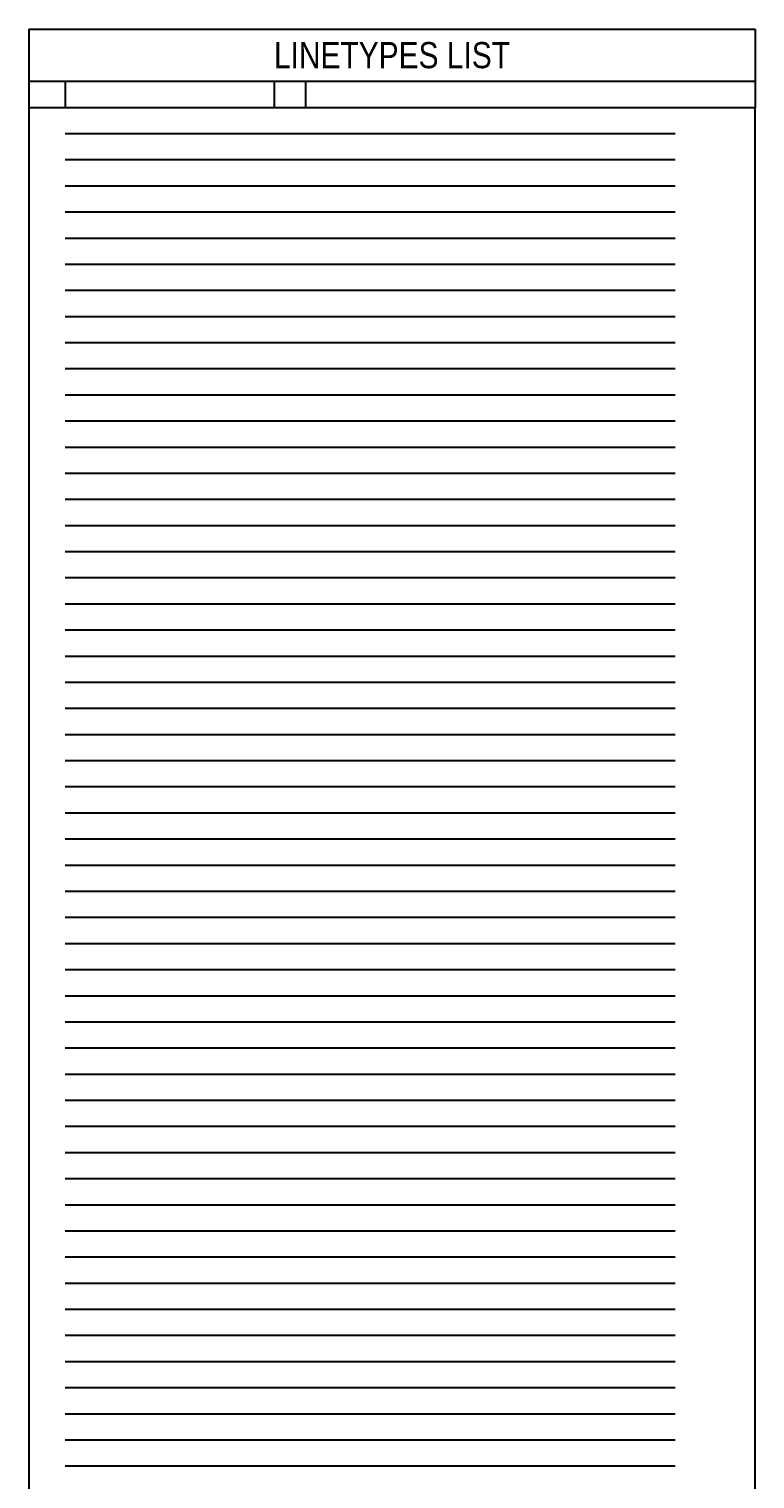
# Model space of a CAD drawing. Header units: metres. Extents: x 3 to 509016, y 4 to 6969473.
# Drawn here: x 508876.5 to 509015.5, y 6967499.2 to 6967776.7 of the extents above; entities that cross this region are included whole.
import ezdxf
from ezdxf.lldxf.tags import DXFTag

# ---------------------------------------------------------------- set-up
doc = ezdxf.new("R2010")
doc.units = ezdxf.units.M
doc.layers.add('_Design Non Plottable', color=45, linetype='Continuous', plot=False)
doc.layers.add('XREF', color=7, linetype='Continuous')
doc.styles.get("Standard").update_dxf_attribs({"font": 'ARIALN.TTF'})
tags = doc.linetypes.add('UTILITY-Design Elec', pattern='A,16.284017,-0.31862,["E",Standard,S=2,R=0,X=0,Y=-1],-1.905118', length=18.507755).pattern_tags.tags
tags[6] = DXFTag(74, 10)
tags = doc.linetypes.add('UTILITY-Design HV', pattern='A,15.451821,-0.324077,["HV",Standard,S=2,R=0,X=0,Y=-1],-3.665009', length=19.440907).pattern_tags.tags
tags[6] = DXFTag(74, 10)
tags = doc.linetypes.add('UTILITY-Design NBN', pattern='A,14.619624,-0.329534,["NBN",Standard,S=2,R=0,X=0,Y=-1],-5.143863', length=20.093021).pattern_tags.tags
tags[6] = DXFTag(74, 10)
tags = doc.linetypes.add('UTILITY-Design Optic Fibre', pattern='A,15.373715,-0.401501,["OF",Standard,S=2,R=0,X=0,Y=-1],-3.599181', length=19.374397).pattern_tags.tags
tags[6] = DXFTag(74, 10)
tags = doc.linetypes.add('UTILITY-Design Overhead Elec', pattern='A,14.164302,-0.401501,["OH/E",Standard,S=2,R=0,X=0,Y=-1],-5.99618', length=20.561983).pattern_tags.tags
tags[6] = DXFTag(74, 10)
tags = doc.linetypes.add('UTILITY-Design Telecomm', pattern='A,16.22399,-0.442767,["T",Standard,S=2,R=0,X=0,Y=-1],-1.857369', length=18.524126).pattern_tags.tags
tags[6] = DXFTag(74, 10)
tags = doc.linetypes.add('UTILITY-Design Unknown', pattern='A,16.319146,-0.410367,["?",Standard,S=2,R=0,X=0,Y=-1],-1.663985', length=18.393498).pattern_tags.tags
tags[6] = DXFTag(74, 10)
tags = doc.linetypes.add('UTILITY-Existing Elec', pattern='A,6.573523,-1.8,6.573523,-0.31862,["ExE",Standard,S=2,R=0,X=0,Y=-1],-4.579061', length=19.844727).pattern_tags.tags
tags[10] = DXFTag(74, 10)
tags = doc.linetypes.add('UTILITY-Existing HV', pattern='A,6.160153,-1.8,6.160153,-0.31862,["ExHV",Standard,S=2,R=0,X=0,Y=-1],-6.338952', length=20.777878).pattern_tags.tags
tags[10] = DXFTag(74, 10)
tags = doc.linetypes.add('UTILITY-Existing NBN', pattern='A,5.746784,-1.8,5.746784,-0.31862,["ExNBN",Standard,S=2,R=0,X=0,Y=-1],-7.817806', length=21.429994).pattern_tags.tags
tags[10] = DXFTag(74, 10)
tags = doc.linetypes.add('UTILITY-Existing Optic Fibre', pattern='A,6.151114,-1.8,6.151114,-0.336016,["ExOF",Standard,S=2,R=0,X=0,Y=-1],-6.273124', length=20.711368).pattern_tags.tags
tags[10] = DXFTag(74, 10)
doc.linetypes.add('UTILITY-Existing OVERHEAD', pattern='A,3.75,[1,NORTHROP_LTYPES,S=1,R=0,X=0,Y=0],7.5,[1,NORTHROP_LTYPES,S=1,R=180,X=0,Y=0],3.75', length=15)
tags = doc.linetypes.add('UTILITY-Existing Overhead Elec', pattern='A,5.546407,-1.8,5.546407,-0.336016,["ExOH/E",Standard,S=2,R=0,X=0,Y=-1],-8.670123', length=21.898953).pattern_tags.tags
tags[10] = DXFTag(74, 10)
tags = doc.linetypes.add('UTILITY-Existing Telecomm', pattern='A,6.605583,-1.8,6.605583,-0.31862,["ExT",Standard,S=2,R=0,X=0,Y=-1],-4.531312', length=19.861098).pattern_tags.tags
tags[10] = DXFTag(74, 10)
tags = doc.linetypes.add('UTILITY-Existing Unknown', pattern='A,6.632697,-1.8,6.632697,-0.327148,["Ex?",Standard,S=2,R=0,X=0,Y=-1],-4.337928', length=19.73047).pattern_tags.tags
tags[10] = DXFTag(74, 10)
tags = doc.linetypes.add('UTILITY-Future Elec', pattern='A,4.31561,-2.975,0.05,-2.975,4.31561,-0.315892,["FutE",Standard,S=2,R=0,X=0,Y=-1],-5.224353', length=20.171465).pattern_tags.tags
tags[14] = DXFTag(74, 10)
tags = doc.linetypes.add('UTILITY-Future HV', pattern='A,3.90224,-2.975,0.05,-2.975,3.90224,-0.315892,["FutHV",Standard,S=2,R=0,X=0,Y=-1],-6.984244', length=21.104616).pattern_tags.tags
tags[14] = DXFTag(74, 10)
tags = doc.linetypes.add('UTILITY-Future NBN', pattern='A,3.399219,-2.975,0.05,-2.975,3.399219,-0.168184,["FutNBN",Standard,S=2,R=0,X=0,Y=-1],-8.96806', length=21.934682).pattern_tags.tags
tags[14] = DXFTag(74, 10)
tags = doc.linetypes.add('UTILITY-Future Optic Fibre', pattern='A,3.897294,-2.975,0.05,-2.975,3.897294,-0.325102,["FutOF",Standard,S=2,R=0,X=0,Y=-1],-6.910232', length=21.029922).pattern_tags.tags
tags[14] = DXFTag(74, 10)
tags = doc.linetypes.add('UTILITY-Future Telecomm', pattern='A,4.34767,-2.975,0.05,-2.975,4.34767,-0.315892,["FutT",Standard,S=2,R=0,X=0,Y=-1],-5.176604', length=20.187836).pattern_tags.tags
tags[14] = DXFTag(74, 10)
tags = doc.linetypes.add('WATER-Des RecWater', pattern='A,15.134631,-0.324077,["RW",Standard,S=2,R=0,X=0,Y=-1],-4.295296', length=19.754004).pattern_tags.tags
tags[6] = DXFTag(74, 10)
tags = doc.linetypes.add('WATER-Des Water', pattern='A,15.81676,-0.468688,["W",Standard,S=2,R=0,X=0,Y=-1],-2.641817', length=18.927265).pattern_tags.tags
tags[6] = DXFTag(74, 10)
tags = doc.linetypes.add('WATER-Design DN025', pattern='A,19.15066,-0.479262,["W-25",Standard,S=2,R=0,X=0,Y=-1],-5.888405', length=25.518327).pattern_tags.tags
tags[6] = DXFTag(74, 10)
tags = doc.linetypes.add('WATER-Design DN032', pattern='A,19.15066,-0.479262,["W-32",Standard,S=2,R=0,X=0,Y=-1],-5.862484', length=25.492406).pattern_tags.tags
tags[6] = DXFTag(74, 10)
tags = doc.linetypes.add('WATER-Design DN040', pattern='A,19.15066,-0.479262,["W-40",Standard,S=2,R=0,X=0,Y=-1],-5.870669', length=25.500591).pattern_tags.tags
tags[6] = DXFTag(74, 10)
tags = doc.linetypes.add('WATER-Design DN050', pattern='A,19.15066,-0.479262,["W-50",Standard,S=2,R=0,X=0,Y=-1],-5.870669', length=25.500591).pattern_tags.tags
tags[6] = DXFTag(74, 10)
tags = doc.linetypes.add('WATER-Design DN063', pattern='A,19.15066,-0.479262,["W-63",Standard,S=2,R=0,X=0,Y=-1],-5.874762', length=25.504684).pattern_tags.tags
tags[6] = DXFTag(74, 10)
tags = doc.linetypes.add('WATER-Design DN090', pattern='A,19.15066,-0.479262,["W-90",Standard,S=2,R=0,X=0,Y=-1],-5.870669', length=25.500591).pattern_tags.tags
tags[6] = DXFTag(74, 10)
tags = doc.linetypes.add('WATER-Design DN100', pattern='A,18.513552,-0.479262,["W-100",Standard,S=2,R=0,X=0,Y=-1],-7.144885', length=26.137699).pattern_tags.tags
tags[6] = DXFTag(74, 10)
tags = doc.linetypes.add('WATER-Design DN125', pattern='A,18.513552,-0.479262,["W-125",Standard,S=2,R=0,X=0,Y=-1],-7.16262', length=26.155434).pattern_tags.tags
tags[6] = DXFTag(74, 10)
tags = doc.linetypes.add('WATER-Design DN150', pattern='A,18.513552,-0.479262,["W-150",Standard,S=2,R=0,X=0,Y=-1],-7.144885', length=26.137699).pattern_tags.tags
tags[6] = DXFTag(74, 10)
tags = doc.linetypes.add('WATER-Design DN180', pattern='A,18.513552,-0.479262,["W-180",Standard,S=2,R=0,X=0,Y=-1],-7.144885', length=26.137699).pattern_tags.tags
tags[6] = DXFTag(74, 10)
tags = doc.linetypes.add('WATER-Design DN200', pattern='A,18.513552,-0.479262,["W-200",Standard,S=2,R=0,X=0,Y=-1],-7.144885', length=26.137699).pattern_tags.tags
tags[6] = DXFTag(74, 10)
tags = doc.linetypes.add('WATER-Design DN225', pattern='A,18.513552,-0.479262,["W-225",Standard,S=2,R=0,X=0,Y=-1],-7.16262', length=26.155434).pattern_tags.tags
tags[6] = DXFTag(74, 10)
tags = doc.linetypes.add('WATER-Design DN250', pattern='A,18.513552,-0.479262,["W-250",Standard,S=2,R=0,X=0,Y=-1],-7.144885', length=26.137699).pattern_tags.tags
tags[6] = DXFTag(74, 10)
tags = doc.linetypes.add('WATER-Design DN280', pattern='A,18.513552,-0.479262,["W-280",Standard,S=2,R=0,X=0,Y=-1],-7.144885', length=26.137699).pattern_tags.tags
tags[6] = DXFTag(74, 10)
tags = doc.linetypes.add('WATER-Design DN300', pattern='A,18.513552,-0.479262,["W-300",Standard,S=2,R=0,X=0,Y=-1],-7.144885', length=26.137699).pattern_tags.tags
tags[6] = DXFTag(74, 10)
tags = doc.linetypes.add('WATER-Design DN315', pattern='A,18.513552,-0.479262,["W-315",Standard,S=2,R=0,X=0,Y=-1],-7.16262', length=26.155434).pattern_tags.tags
tags[6] = DXFTag(74, 10)
tags = doc.linetypes.add('WATER-Design DN355', pattern='A,18.513552,-0.479262,["W-355",Standard,S=2,R=0,X=0,Y=-1],-7.16262', length=26.155434).pattern_tags.tags
tags[6] = DXFTag(74, 10)
tags = doc.linetypes.add('WATER-Design DN375', pattern='A,18.513552,-0.479262,["W-375",Standard,S=2,R=0,X=0,Y=-1],-7.16262', length=26.155434).pattern_tags.tags
tags[6] = DXFTag(74, 10)
tags = doc.linetypes.add('WATER-Design DN400', pattern='A,18.513552,-0.479262,["W-400",Standard,S=2,R=0,X=0,Y=-1],-7.144885', length=26.137699).pattern_tags.tags
tags[6] = DXFTag(74, 10)
tags = doc.linetypes.add('WATER-Design DN500', pattern='A,18.513552,-0.479262,["W-500",Standard,S=2,R=0,X=0,Y=-1],-7.144885', length=26.137699).pattern_tags.tags
tags[6] = DXFTag(74, 10)
tags = doc.linetypes.add('WATER-Design DN560', pattern='A,18.513552,-0.479262,["W-560",Standard,S=2,R=0,X=0,Y=-1],-7.144885', length=26.137699).pattern_tags.tags
tags[6] = DXFTag(74, 10)
tags = doc.linetypes.add('WATER-Design DN630', pattern='A,18.513552,-0.479262,["W-630",Standard,S=2,R=0,X=0,Y=-1],-7.144885', length=26.137699).pattern_tags.tags
tags[6] = DXFTag(74, 10)
tags = doc.linetypes.add('WATER-Design DN710', pattern='A,18.513552,-0.479262,["W-710",Standard,S=2,R=0,X=0,Y=-1],-7.144885', length=26.137699).pattern_tags.tags
tags[6] = DXFTag(74, 10)
tags = doc.linetypes.add('WATER-Design DN750', pattern='A,18.513552,-0.479262,["W-750",Standard,S=2,R=0,X=0,Y=-1],-7.144885', length=26.137699).pattern_tags.tags
tags[6] = DXFTag(74, 10)
tags = doc.linetypes.add('WATER-Ex RecWater', pattern='A,6.001558,-1.8,6.001558,-0.31862,["ExRW",Standard,S=2,R=0,X=0,Y=-1],-6.969238', length=21.090974).pattern_tags.tags
tags[10] = DXFTag(74, 10)
tags = doc.linetypes.add('WATER-Ex Water', pattern='A,6.414928,-1.8,6.414928,-0.31862,["ExW",Standard,S=2,R=0,X=0,Y=-1],-5.315759', length=20.264235).pattern_tags.tags
tags[10] = DXFTag(74, 10)
tags = doc.linetypes.add('WATER-Existing DN025', pattern='A,8.081878,-1.8,8.081878,-0.329194,["ExW-25",Standard,S=2,R=0,X=0,Y=-1],-8.562347', length=26.855297).pattern_tags.tags
tags[10] = DXFTag(74, 10)
tags = doc.linetypes.add('WATER-Existing DN032', pattern='A,8.081878,-1.8,8.081878,-0.329194,["ExW-32",Standard,S=2,R=0,X=0,Y=-1],-8.536427', length=26.829377).pattern_tags.tags
tags[10] = DXFTag(74, 10)
tags = doc.linetypes.add('WATER-Existing DN040', pattern='A,8.081878,-1.8,8.081878,-0.329194,["ExW-40",Standard,S=2,R=0,X=0,Y=-1],-8.544612', length=26.837562).pattern_tags.tags
tags[10] = DXFTag(74, 10)
tags = doc.linetypes.add('WATER-Existing DN050', pattern='A,8.081878,-1.8,8.081878,-0.329194,["ExW-50",Standard,S=2,R=0,X=0,Y=-1],-8.544612', length=26.837562).pattern_tags.tags
tags[10] = DXFTag(74, 10)

# ---------------------------------------------------------------- blocks, each defined once
blk = doc.blocks.new('XD_DESIGN_1')
at = {"linetype": 'UTILITY-Design Elec'}
blk.add_lwpolyline([(508883.439, 6967756.749), (509000.227, 6967756.749)], dxfattribs=at)
at = {"linetype": 'UTILITY-Design HV'}
blk.add_lwpolyline([(508883.439, 6967751.749), (509000.227, 6967751.749)], dxfattribs=at)
at = {"linetype": 'UTILITY-Design NBN'}
blk.add_lwpolyline([(508883.439, 6967746.749), (509000.227, 6967746.749)], dxfattribs=at)
at = {"linetype": 'UTILITY-Design Optic Fibre'}
blk.add_lwpolyline([(508883.439, 6967741.749), (509000.227, 6967741.749)], dxfattribs=at)
at = {"linetype": 'UTILITY-Design Overhead Elec'}
blk.add_lwpolyline([(508883.439, 6967736.749), (509000.227, 6967736.749)], dxfattribs=at)
at = {"linetype": 'UTILITY-Design Telecomm'}
blk.add_lwpolyline([(508883.439, 6967731.749), (509000.227, 6967731.749)], dxfattribs=at)
at = {"linetype": 'UTILITY-Design Unknown'}
blk.add_lwpolyline([(508883.439, 6967726.749), (509000.227, 6967726.749)], dxfattribs=at)
at = {"color": 252, "linetype": 'UTILITY-Existing Elec'}
blk.add_lwpolyline([(508883.439, 6967721.749), (509000.227, 6967721.749)], dxfattribs=at)
at = {"color": 252, "linetype": 'UTILITY-Existing HV'}
blk.add_lwpolyline([(508883.439, 6967716.749), (509000.227, 6967716.749)], dxfattribs=at)
at = {"color": 252, "linetype": 'UTILITY-Existing NBN'}
blk.add_lwpolyline([(508883.439, 6967711.749), (509000.227, 6967711.749)], dxfattribs=at)
at = {"color": 252, "linetype": 'UTILITY-Existing OVERHEAD'}
blk.add_lwpolyline([(508883.439, 6967706.749), (509000.227, 6967706.749)], dxfattribs=at)
at = {"color": 252, "linetype": 'UTILITY-Existing Optic Fibre'}
blk.add_lwpolyline([(508883.439, 6967701.749), (509000.227, 6967701.749)], dxfattribs=at)
at = {"color": 252, "linetype": 'UTILITY-Existing Overhead Elec'}
blk.add_lwpolyline([(508883.439, 6967696.749), (509000.227, 6967696.749)], dxfattribs=at)
at = {"color": 252, "linetype": 'UTILITY-Existing Telecomm'}
blk.add_lwpolyline([(508883.439, 6967691.749), (509000.227, 6967691.749)], dxfattribs=at)
at = {"color": 252, "linetype": 'UTILITY-Existing Unknown'}
blk.add_lwpolyline([(508883.439, 6967686.749), (509000.227, 6967686.749)], dxfattribs=at)
at = {"color": 253, "linetype": 'UTILITY-Future Elec'}
blk.add_lwpolyline([(508883.439, 6967681.749), (509000.227, 6967681.749)], dxfattribs=at)
at = {"color": 253, "linetype": 'UTILITY-Future HV'}
blk.add_lwpolyline([(508883.439, 6967676.749), (509000.227, 6967676.749)], dxfattribs=at)
at = {"color": 253, "linetype": 'UTILITY-Future NBN'}
blk.add_lwpolyline([(508883.439, 6967671.749), (509000.227, 6967671.749)], dxfattribs=at)
at = {"color": 253, "linetype": 'UTILITY-Future Optic Fibre'}
blk.add_lwpolyline([(508883.439, 6967666.749), (509000.227, 6967666.749)], dxfattribs=at)
at = {"color": 253, "linetype": 'UTILITY-Future Telecomm'}
blk.add_lwpolyline([(508883.439, 6967661.749), (509000.227, 6967661.749)], dxfattribs=at)
at = {"linetype": 'WATER-Des RecWater'}
blk.add_lwpolyline([(508883.439, 6967656.749), (509000.227, 6967656.749)], dxfattribs=at)
at = {"linetype": 'WATER-Des Water'}
blk.add_lwpolyline([(508883.439, 6967651.749), (509000.227, 6967651.749)], dxfattribs=at)
at = {"linetype": 'WATER-Design DN025'}
blk.add_lwpolyline([(508883.439, 6967646.749), (509000.227, 6967646.749)], dxfattribs=at)
at = {"linetype": 'WATER-Design DN032'}
blk.add_lwpolyline([(508883.439, 6967641.749), (509000.227, 6967641.749)], dxfattribs=at)
at = {"linetype": 'WATER-Design DN040'}
blk.add_lwpolyline([(508883.439, 6967636.749), (509000.227, 6967636.749)], dxfattribs=at)
at = {"linetype": 'WATER-Design DN050'}
blk.add_lwpolyline([(508883.439, 6967631.749), (509000.227, 6967631.749)], dxfattribs=at)
at = {"linetype": 'WATER-Design DN063'}
blk.add_lwpolyline([(508883.439, 6967626.749), (509000.227, 6967626.749)], dxfattribs=at)
at = {"linetype": 'WATER-Design DN090'}
blk.add_lwpolyline([(508883.439, 6967621.749), (509000.227, 6967621.749)], dxfattribs=at)
at = {"linetype": 'WATER-Design DN100'}
blk.add_lwpolyline([(508883.439, 6967616.749), (509000.227, 6967616.749)], dxfattribs=at)
at = {"linetype": 'WATER-Design DN125'}
blk.add_lwpolyline([(508883.439, 6967611.749), (509000.227, 6967611.749)], dxfattribs=at)
at = {"linetype": 'WATER-Design DN150'}
blk.add_lwpolyline([(508883.439, 6967606.749), (509000.227, 6967606.749)], dxfattribs=at)
at = {"linetype": 'WATER-Design DN180'}
blk.add_lwpolyline([(508883.439, 6967601.749), (509000.227, 6967601.749)], dxfattribs=at)
at = {"linetype": 'WATER-Design DN200'}
blk.add_lwpolyline([(508883.439, 6967596.749), (509000.227, 6967596.749)], dxfattribs=at)
at = {"linetype": 'WATER-Design DN225'}
blk.add_lwpolyline([(508883.439, 6967591.749), (509000.227, 6967591.749)], dxfattribs=at)
at = {"linetype": 'WATER-Design DN250'}
blk.add_lwpolyline([(508883.439, 6967586.749), (509000.227, 6967586.749)], dxfattribs=at)
at = {"linetype": 'WATER-Design DN280'}
blk.add_lwpolyline([(508883.439, 6967581.749), (509000.227, 6967581.749)], dxfattribs=at)
at = {"linetype": 'WATER-Design DN300'}
blk.add_lwpolyline([(508883.439, 6967576.749), (509000.227, 6967576.749)], dxfattribs=at)
at = {"linetype": 'WATER-Design DN315'}
blk.add_lwpolyline([(508883.439, 6967571.749), (509000.227, 6967571.749)], dxfattribs=at)
at = {"linetype": 'WATER-Design DN355'}
blk.add_lwpolyline([(508883.439, 6967566.749), (509000.227, 6967566.749)], dxfattribs=at)
at = {"linetype": 'WATER-Design DN375'}
blk.add_lwpolyline([(508883.439, 6967561.749), (509000.227, 6967561.749)], dxfattribs=at)
at = {"linetype": 'WATER-Design DN400'}
blk.add_lwpolyline([(508883.439, 6967556.749), (509000.227, 6967556.749)], dxfattribs=at)
at = {"linetype": 'WATER-Design DN500'}
blk.add_lwpolyline([(508883.439, 6967551.749), (509000.227, 6967551.749)], dxfattribs=at)
at = {"linetype": 'WATER-Design DN560'}
blk.add_lwpolyline([(508883.439, 6967546.749), (509000.227, 6967546.749)], dxfattribs=at)
at = {"linetype": 'WATER-Design DN630'}
blk.add_lwpolyline([(508883.439, 6967541.749), (509000.227, 6967541.749)], dxfattribs=at)
at = {"linetype": 'WATER-Design DN710'}
blk.add_lwpolyline([(508883.439, 6967536.749), (509000.227, 6967536.749)], dxfattribs=at)
at = {"linetype": 'WATER-Design DN750'}
blk.add_lwpolyline([(508883.439, 6967531.749), (509000.227, 6967531.749)], dxfattribs=at)
at = {"linetype": 'WATER-Ex RecWater'}
blk.add_lwpolyline([(508883.439, 6967526.749), (509000.227, 6967526.749)], dxfattribs=at)
at = {"linetype": 'WATER-Ex Water'}
blk.add_lwpolyline([(508883.439, 6967521.749), (509000.227, 6967521.749)], dxfattribs=at)
at = {"linetype": 'WATER-Existing DN025'}
blk.add_lwpolyline([(508883.439, 6967516.749), (509000.227, 6967516.749)], dxfattribs=at)
at = {"linetype": 'WATER-Existing DN032'}
blk.add_lwpolyline([(508883.439, 6967511.749), (509000.227, 6967511.749)], dxfattribs=at)
at = {"linetype": 'WATER-Existing DN040'}
blk.add_lwpolyline([(508883.439, 6967506.749), (509000.227, 6967506.749)], dxfattribs=at)
at = {"linetype": 'WATER-Existing DN050'}
blk.add_lwpolyline([(508883.439, 6967501.749), (509000.227, 6967501.749)], dxfattribs=at)
at = {"layer": '_Design Non Plottable', "linetype": 'Continuous'}
for p, q in [((508876.513, 6967776.749), (508876.513, 6967766.749)), ((508876.513, 6967776.749), (509015.513, 6967776.749)), ((509015.513, 6967776.749), (509015.513, 6967766.749)), ((508876.513, 6967766.749), (509015.513, 6967766.749))]:
    blk.add_line(p, q, dxfattribs=at)
at = {"layer": '_Design Non Plottable'}
for p, q in [((508876.513, 6967766.749), (508876.513, 6967761.749)), ((508883.513, 6967761.749), (508883.513, 6967766.749)), ((508923.513, 6967761.749), (508923.513, 6967766.749)), ((508929.513, 6967761.749), (508929.513, 6967766.749)), ((509015.513, 6967766.749), (509015.513, 6967761.749)), ((508876.513, 6967761.749), (509015.513, 6967761.749))]:
    blk.add_line(p, q, dxfattribs=at)
blk.add_lwpolyline([(508876.513, 6967761.749), (508876.513, 6967258.674), (509015.513, 6967258.674), (509015.513, 6967761.749)], dxfattribs=at)
at = {"layer": '_Design Non Plottable', "color": 4, "linetype": 'Continuous', "insert": (508946.013, 6967774.249), "char_height": 5, "attachment_point": 2}
blk.add_mtext('LINETYPES LIST', dxfattribs=at)
blk = doc.blocks.new('XD_DESIGN_2')
at = {"linetype": 'UTILITY-Design Elec'}
blk.add_lwpolyline([(508883.439, 6967756.749), (509000.227, 6967756.749)], dxfattribs=at)
at = {"linetype": 'UTILITY-Design HV'}
blk.add_lwpolyline([(508883.439, 6967751.749), (509000.227, 6967751.749)], dxfattribs=at)
at = {"linetype": 'UTILITY-Design NBN'}
blk.add_lwpolyline([(508883.439, 6967746.749), (509000.227, 6967746.749)], dxfattribs=at)
at = {"linetype": 'UTILITY-Design Optic Fibre'}
blk.add_lwpolyline([(508883.439, 6967741.749), (509000.227, 6967741.749)], dxfattribs=at)
at = {"linetype": 'UTILITY-Design Overhead Elec'}
blk.add_lwpolyline([(508883.439, 6967736.749), (509000.227, 6967736.749)], dxfattribs=at)
at = {"linetype": 'UTILITY-Design Telecomm'}
blk.add_lwpolyline([(508883.439, 6967731.749), (509000.227, 6967731.749)], dxfattribs=at)
at = {"linetype": 'UTILITY-Design Unknown'}
blk.add_lwpolyline([(508883.439, 6967726.749), (509000.227, 6967726.749)], dxfattribs=at)
at = {"color": 252, "linetype": 'UTILITY-Existing Elec'}
blk.add_lwpolyline([(508883.439, 6967721.749), (509000.227, 6967721.749)], dxfattribs=at)
at = {"color": 252, "linetype": 'UTILITY-Existing HV'}
blk.add_lwpolyline([(508883.439, 6967716.749), (509000.227, 6967716.749)], dxfattribs=at)
at = {"color": 252, "linetype": 'UTILITY-Existing NBN'}
blk.add_lwpolyline([(508883.439, 6967711.749), (509000.227, 6967711.749)], dxfattribs=at)
at = {"color": 252, "linetype": 'UTILITY-Existing OVERHEAD'}
blk.add_lwpolyline([(508883.439, 6967706.749), (509000.227, 6967706.749)], dxfattribs=at)
at = {"color": 252, "linetype": 'UTILITY-Existing Optic Fibre'}
blk.add_lwpolyline([(508883.439, 6967701.749), (509000.227, 6967701.749)], dxfattribs=at)
at = {"color": 252, "linetype": 'UTILITY-Existing Overhead Elec'}
blk.add_lwpolyline([(508883.439, 6967696.749), (509000.227, 6967696.749)], dxfattribs=at)
at = {"color": 252, "linetype": 'UTILITY-Existing Telecomm'}
blk.add_lwpolyline([(508883.439, 6967691.749), (509000.227, 6967691.749)], dxfattribs=at)
at = {"color": 252, "linetype": 'UTILITY-Existing Unknown'}
blk.add_lwpolyline([(508883.439, 6967686.749), (509000.227, 6967686.749)], dxfattribs=at)
at = {"color": 253, "linetype": 'UTILITY-Future Elec'}
blk.add_lwpolyline([(508883.439, 6967681.749), (509000.227, 6967681.749)], dxfattribs=at)
at = {"color": 253, "linetype": 'UTILITY-Future HV'}
blk.add_lwpolyline([(508883.439, 6967676.749), (509000.227, 6967676.749)], dxfattribs=at)
at = {"color": 253, "linetype": 'UTILITY-Future NBN'}
blk.add_lwpolyline([(508883.439, 6967671.749), (509000.227, 6967671.749)], dxfattribs=at)
at = {"color": 253, "linetype": 'UTILITY-Future Optic Fibre'}
blk.add_lwpolyline([(508883.439, 6967666.749), (509000.227, 6967666.749)], dxfattribs=at)
at = {"color": 253, "linetype": 'UTILITY-Future Telecomm'}
blk.add_lwpolyline([(508883.439, 6967661.749), (509000.227, 6967661.749)], dxfattribs=at)
at = {"linetype": 'WATER-Des RecWater'}
blk.add_lwpolyline([(508883.439, 6967656.749), (509000.227, 6967656.749)], dxfattribs=at)
at = {"linetype": 'WATER-Des Water'}
blk.add_lwpolyline([(508883.439, 6967651.749), (509000.227, 6967651.749)], dxfattribs=at)
at = {"linetype": 'WATER-Design DN025'}
blk.add_lwpolyline([(508883.439, 6967646.749), (509000.227, 6967646.749)], dxfattribs=at)
at = {"linetype": 'WATER-Design DN032'}
blk.add_lwpolyline([(508883.439, 6967641.749), (509000.227, 6967641.749)], dxfattribs=at)
at = {"linetype": 'WATER-Design DN040'}
blk.add_lwpolyline([(508883.439, 6967636.749), (509000.227, 6967636.749)], dxfattribs=at)
at = {"linetype": 'WATER-Design DN050'}
blk.add_lwpolyline([(508883.439, 6967631.749), (509000.227, 6967631.749)], dxfattribs=at)
at = {"linetype": 'WATER-Design DN063'}
blk.add_lwpolyline([(508883.439, 6967626.749), (509000.227, 6967626.749)], dxfattribs=at)
at = {"linetype": 'WATER-Design DN090'}
blk.add_lwpolyline([(508883.439, 6967621.749), (509000.227, 6967621.749)], dxfattribs=at)
at = {"linetype": 'WATER-Design DN100'}
blk.add_lwpolyline([(508883.439, 6967616.749), (509000.227, 6967616.749)], dxfattribs=at)
at = {"linetype": 'WATER-Design DN125'}
blk.add_lwpolyline([(508883.439, 6967611.749), (509000.227, 6967611.749)], dxfattribs=at)
at = {"linetype": 'WATER-Design DN150'}
blk.add_lwpolyline([(508883.439, 6967606.749), (509000.227, 6967606.749)], dxfattribs=at)
at = {"linetype": 'WATER-Design DN180'}
blk.add_lwpolyline([(508883.439, 6967601.749), (509000.227, 6967601.749)], dxfattribs=at)
at = {"linetype": 'WATER-Design DN200'}
blk.add_lwpolyline([(508883.439, 6967596.749), (509000.227, 6967596.749)], dxfattribs=at)
at = {"linetype": 'WATER-Design DN225'}
blk.add_lwpolyline([(508883.439, 6967591.749), (509000.227, 6967591.749)], dxfattribs=at)
at = {"linetype": 'WATER-Design DN250'}
blk.add_lwpolyline([(508883.439, 6967586.749), (509000.227, 6967586.749)], dxfattribs=at)
at = {"linetype": 'WATER-Design DN280'}
blk.add_lwpolyline([(508883.439, 6967581.749), (509000.227, 6967581.749)], dxfattribs=at)
at = {"linetype": 'WATER-Design DN300'}
blk.add_lwpolyline([(508883.439, 6967576.749), (509000.227, 6967576.749)], dxfattribs=at)
at = {"linetype": 'WATER-Design DN315'}
blk.add_lwpolyline([(508883.439, 6967571.749), (509000.227, 6967571.749)], dxfattribs=at)
at = {"linetype": 'WATER-Design DN355'}
blk.add_lwpolyline([(508883.439, 6967566.749), (509000.227, 6967566.749)], dxfattribs=at)
at = {"linetype": 'WATER-Design DN375'}
blk.add_lwpolyline([(508883.439, 6967561.749), (509000.227, 6967561.749)], dxfattribs=at)
at = {"linetype": 'WATER-Design DN400'}
blk.add_lwpolyline([(508883.439, 6967556.749), (509000.227, 6967556.749)], dxfattribs=at)
at = {"linetype": 'WATER-Design DN500'}
blk.add_lwpolyline([(508883.439, 6967551.749), (509000.227, 6967551.749)], dxfattribs=at)
at = {"linetype": 'WATER-Design DN560'}
blk.add_lwpolyline([(508883.439, 6967546.749), (509000.227, 6967546.749)], dxfattribs=at)
at = {"linetype": 'WATER-Design DN630'}
blk.add_lwpolyline([(508883.439, 6967541.749), (509000.227, 6967541.749)], dxfattribs=at)
at = {"linetype": 'WATER-Design DN710'}
blk.add_lwpolyline([(508883.439, 6967536.749), (509000.227, 6967536.749)], dxfattribs=at)
at = {"linetype": 'WATER-Design DN750'}
blk.add_lwpolyline([(508883.439, 6967531.749), (509000.227, 6967531.749)], dxfattribs=at)
at = {"linetype": 'WATER-Ex RecWater'}
blk.add_lwpolyline([(508883.439, 6967526.749), (509000.227, 6967526.749)], dxfattribs=at)
at = {"linetype": 'WATER-Ex Water'}
blk.add_lwpolyline([(508883.439, 6967521.749), (509000.227, 6967521.749)], dxfattribs=at)
at = {"linetype": 'WATER-Existing DN025'}
blk.add_lwpolyline([(508883.439, 6967516.749), (509000.227, 6967516.749)], dxfattribs=at)
at = {"linetype": 'WATER-Existing DN032'}
blk.add_lwpolyline([(508883.439, 6967511.749), (509000.227, 6967511.749)], dxfattribs=at)
at = {"linetype": 'WATER-Existing DN040'}
blk.add_lwpolyline([(508883.439, 6967506.749), (509000.227, 6967506.749)], dxfattribs=at)
at = {"linetype": 'WATER-Existing DN050'}
blk.add_lwpolyline([(508883.439, 6967501.749), (509000.227, 6967501.749)], dxfattribs=at)
at = {"layer": '_Design Non Plottable', "linetype": 'Continuous'}
for p, q in [((508876.513, 6967776.749), (508876.513, 6967766.749)), ((508876.513, 6967776.749), (509015.513, 6967776.749)), ((509015.513, 6967776.749), (509015.513, 6967766.749)), ((508876.513, 6967766.749), (509015.513, 6967766.749))]:
    blk.add_line(p, q, dxfattribs=at)
at = {"layer": '_Design Non Plottable'}
for p, q in [((508876.513, 6967766.749), (508876.513, 6967761.749)), ((508883.513, 6967761.749), (508883.513, 6967766.749)), ((508923.513, 6967761.749), (508923.513, 6967766.749)), ((508929.513, 6967761.749), (508929.513, 6967766.749)), ((509015.513, 6967766.749), (509015.513, 6967761.749)), ((508876.513, 6967761.749), (509015.513, 6967761.749))]:
    blk.add_line(p, q, dxfattribs=at)
blk.add_lwpolyline([(508876.513, 6967761.749), (508876.513, 6967258.674), (509015.513, 6967258.674), (509015.513, 6967761.749)], dxfattribs=at)
at = {"layer": '_Design Non Plottable', "color": 4, "linetype": 'Continuous', "insert": (508946.013, 6967774.249), "char_height": 5, "attachment_point": 2}
blk.add_mtext('LINETYPES LIST', dxfattribs=at)

msp = doc.modelspace()

# ---------------------------------------------------------------- block references
msp.add_blockref('XD_DESIGN_1', (0, 0))

# ---------------------------------------------------------------- next in the draw order: block references
at = {"layer": 'XREF'}
msp.add_blockref('XD_DESIGN_2', (0, 0), dxfattribs=at)

doc.saveas('drawing.dxf')
